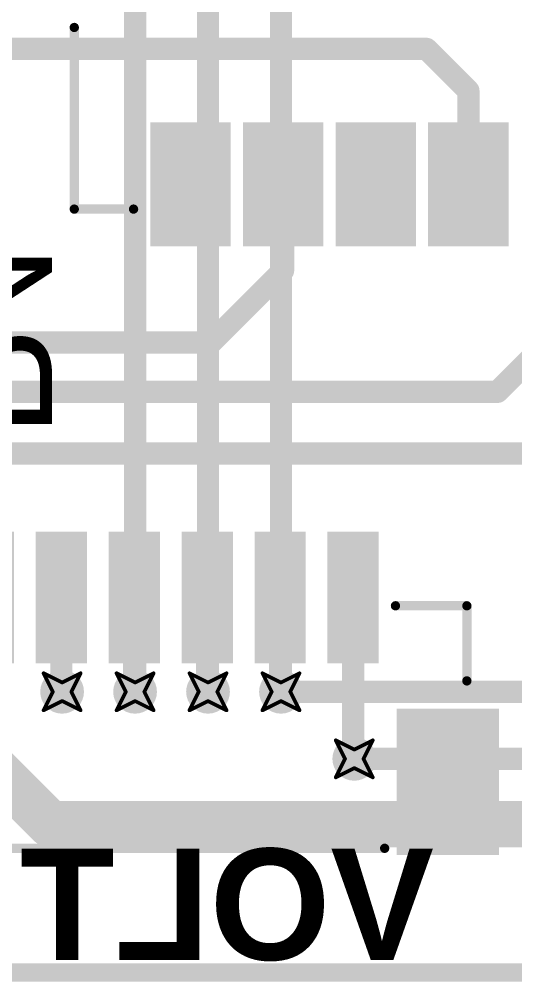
# Model space of a CAD drawing. Header units: inches. Extents: x -11 to 1110, y -7 to 455.
# Drawn here: x 677.48 to 684.27, y -0.13 to 13.06 of the extents above; entities that cross this region are included whole.
import ezdxf

# ---------------------------------------------------------------- set-up
doc = ezdxf.new("R2010")
doc.units = ezdxf.units.IN
for name, color, linetype in [('Board_outline', 216, 'Continuous'), ('Bottom Layer', 5, 'Continuous'), ('Bottom Overlay', 54, 'Continuous'), ('Bottom Paste', 16, 'Continuous'), ('Bottom Solder', 6, 'Continuous'), ('Drill Drawing', 1, 'Continuous'), ('Top Layer', 1, 'Continuous'), ('Via Holes', 16, 'Continuous')]:
    doc.layers.add(name, color=color, linetype=linetype)
doc.styles.add('Arial', font='', dxfattribs={"height": 0.2})
doc.styles.add('Arial_Bold', font='', dxfattribs={"height": 0.2})
doc.styles.get('Arial').set_extended_font_data('Arial')
doc.styles.get('Arial_Bold').set_extended_font_data('Arial', bold=True)

# ---------------------------------------------------------------- blocks, each defined once
blk = doc.blocks.new('38_SMD_M______B_27')
at = {"layer": 'Bottom Layer'}
for points in [[(-9.500000049999999, 8.080000349999999), (-8.00000051, 8.080000349999999), (-8.00000051, 7.179999609999999), (-9.500000049999999, 7.179999609999999)], [(-9.500000049999999, 6.810000349999999), (-8.00000051, 6.810000349999999), (-8.00000051, 5.90999961), (-9.500000049999999, 5.90999961)], [(-9.500000049999999, 5.54000035), (-8.00000051, 5.54000035), (-8.00000051, 4.63999961), (-9.500000049999999, 4.63999961)], [(-9.500000049999999, 4.270000349999999), (-8.00000051, 4.270000349999999), (-8.00000051, 3.36999961), (-9.500000049999999, 3.36999961)]]:
    blk.add_hatch(color=5, dxfattribs=at).paths.add_polyline_path(points)
at = {"layer": 'Bottom Paste'}
for points in [[(-9.500000049999999, 8.080000349999999), (-8.00000051, 8.080000349999999), (-8.00000051, 7.179999609999999), (-9.500000049999999, 7.179999609999999)], [(-9.500000049999999, 6.810000349999999), (-8.00000051, 6.810000349999999), (-8.00000051, 5.90999961), (-9.500000049999999, 5.90999961)], [(-9.500000049999999, 5.54000035), (-8.00000051, 5.54000035), (-8.00000051, 4.63999961), (-9.500000049999999, 4.63999961)], [(-9.500000049999999, 4.270000349999999), (-8.00000051, 4.270000349999999), (-8.00000051, 3.36999961), (-9.500000049999999, 3.36999961)]]:
    blk.add_hatch(color=16, dxfattribs=at).paths.add_polyline_path(points)
at = {"layer": 'Bottom Solder'}
for points in [[(-9.601600049999998, 8.18160035), (-7.89840051, 8.18160035), (-7.89840051, 7.078399609999999), (-9.601600049999998, 7.078399609999999)], [(-9.601600049999998, 6.91160035), (-7.89840051, 6.91160035), (-7.89840051, 5.808399609999999), (-9.601600049999998, 5.808399609999999)], [(-9.601600049999998, 5.64160035), (-7.89840051, 5.64160035), (-7.89840051, 4.53839961), (-9.601600049999998, 4.53839961)], [(-9.601600049999998, 4.37160035), (-7.89840051, 4.37160035), (-7.89840051, 3.268399609999999), (-9.601600049999998, 3.268399609999999)]]:
    blk.add_hatch(color=6, dxfattribs=at).paths.add_polyline_path(points)
at = {"layer": 'Bottom Overlay'}
for points in [[(-9.0891995, 9.222201519999999, 0.127, 0.127, 0), (-6.599999499999999, 9.222201519999999, 0.127, 0.127, 0)], [(-9.0891995, 9.222201519999999, 0.127, 0.127, 0), (-9.0891995, 8.40940152, 0.127, 0.127, 0)]]:
    blk.add_lwpolyline(points, format="xyseb", dxfattribs=at)
for points in [[(-9.120949499999998, 9.222201519999999, 0.0635, 0.0635, 1), (-9.057449499999999, 9.222201519999999, 0.0635, 0.0635, 1)], [(-9.120949499999998, 9.222201519999999, 0.0635, 0.0635, 1), (-9.057449499999999, 9.222201519999999, 0.0635, 0.0635, 1)], [(-6.6317495, 9.222201519999999, 0.0635, 0.0635, 1), (-6.568249499999999, 9.222201519999999, 0.0635, 0.0635, 1)], [(-9.120949499999998, 8.40940152, 0.0635, 0.0635, 1), (-9.057449499999999, 8.40940152, 0.0635, 0.0635, 1)]]:
    blk.add_lwpolyline(points, format="xyseb", close=True, dxfattribs=at)
blk = doc.blocks.new('V________T______B_236')
at = {"layer": 'Bottom Layer'}
for points in [[(-2.74999704, 2.06249905), (-2.24999804, 2.06249905), (-2.24999804, 0.46249971), (-2.74999704, 0.46249971)], [(-1.7499965, 2.06249905), (-1.2499975, 2.06249905), (-1.2499975, 0.46249971), (-1.7499965, 0.46249971)], [(-0.7499959599999999, 2.06249905), (-0.24999696, 2.06249905), (-0.24999696, 0.46249971), (-0.7499959599999999, 0.46249971)], [(0.25000204, 2.06249905), (0.75000104, 2.06249905), (0.75000104, 0.46249971), (0.25000204, 0.46249971)], [(1.25000258, 2.06249905), (1.75000158, 2.06249905), (1.75000158, 0.46249971), (1.25000258, 0.46249971)], [(2.25000312, 2.06249905), (2.75000212, 2.06249905), (2.75000212, 0.46249971), (2.25000312, 0.46249971)], [(-4.39999755, -0.36249991), (-3.199997409999999, -0.36249991), (-3.199997409999999, -2.16249885), (-4.39999755, -2.16249885)], [(3.20000249, -0.36249991), (4.400002629999999, -0.36249991), (4.400002629999999, -2.16249885), (3.20000249, -2.16249885)]]:
    blk.add_hatch(color=5, dxfattribs=at).paths.add_polyline_path(points)
at = {"layer": 'Bottom Paste'}
for points in [[(-2.74999704, 2.06249905), (-2.24999804, 2.06249905), (-2.24999804, 0.46249971), (-2.74999704, 0.46249971)], [(-1.7499965, 2.06249905), (-1.2499975, 2.06249905), (-1.2499975, 0.46249971), (-1.7499965, 0.46249971)], [(-0.7499959599999999, 2.06249905), (-0.24999696, 2.06249905), (-0.24999696, 0.46249971), (-0.7499959599999999, 0.46249971)], [(0.25000204, 2.06249905), (0.75000104, 2.06249905), (0.75000104, 0.46249971), (0.25000204, 0.46249971)], [(1.25000258, 2.06249905), (1.75000158, 2.06249905), (1.75000158, 0.46249971), (1.25000258, 0.46249971)], [(2.25000312, 2.06249905), (2.75000212, 2.06249905), (2.75000212, 0.46249971), (2.25000312, 0.46249971)], [(-4.39999755, -0.36249991), (-3.199997409999999, -0.36249991), (-3.199997409999999, -2.16249885), (-4.39999755, -2.16249885)], [(3.20000249, -0.36249991), (4.400002629999999, -0.36249991), (4.400002629999999, -2.16249885), (3.20000249, -2.16249885)]]:
    blk.add_hatch(color=16, dxfattribs=at).paths.add_polyline_path(points)
at = {"layer": 'Bottom Solder'}
for points in [[(-2.85159704, 2.16409905), (-2.14839804, 2.16409905), (-2.14839804, 0.36089971), (-2.85159704, 0.36089971)], [(-1.8515965, 2.16409905), (-1.1483975, 2.16409905), (-1.1483975, 0.36089971), (-1.8515965, 0.36089971)], [(-0.8515959599999999, 2.16409905), (-0.14839696, 2.16409905), (-0.14839696, 0.36089971), (-0.8515959599999999, 0.36089971)], [(0.14840204, 2.16409905), (0.8516010399999999, 2.16409905), (0.8516010399999999, 0.36089971), (0.14840204, 0.36089971)], [(1.14840258, 2.16409905), (1.85160158, 2.16409905), (1.85160158, 0.36089971), (1.14840258, 0.36089971)], [(2.14840312, 2.16409905), (2.85160212, 2.16409905), (2.85160212, 0.36089971), (2.14840312, 0.36089971)], [(-4.50159755, -0.26089991), (-3.09839741, -0.26089991), (-3.09839741, -2.26409885), (-4.50159755, -2.26409885)], [(3.09840249, -0.26089991), (4.50160263, -0.26089991), (4.50160263, -2.26409885), (3.09840249, -2.26409885)]]:
    blk.add_hatch(color=6, dxfattribs=at).paths.add_polyline_path(points)
at = {"layer": 'Bottom Overlay'}
for points in [[(-3.1496, 1.6764, 0.127, 0.127, 0), (-3.0226, 1.5494, 0.127, 0.127, 0)], [(-3.1496, 1.4224, 0.127, 0.127, 0), (-3.1496, 1.6764, 0.127, 0.127, 0)], [(-3.1496, 1.4224, 0.127, 0.127, 0), (-3.0226, 1.5494, 0.127, 0.127, 0)], [(-4.0591994, 0.12040108, 0.127, 0.127, 0), (-4.0591994, 1.15000024, 0.127, 0.127, 0)], [(-4.0591994, 1.15000024, 0.127, 0.127, 0), (-3.08040024, 1.15000024, 0.127, 0.127, 0)], [(3.08040532, 1.15000024, 0.127, 0.127, 0), (4.059204479999999, 1.15000024, 0.127, 0.127, 0)], [(4.059204479999999, 0.12040108, 0.127, 0.127, 0), (4.059204479999999, 1.15000024, 0.127, 0.127, 0)], [(-2.884398599999999, -2.1731986, 0.127, 0.127, 0), (2.9322014, -2.1731986, 0.127, 0.127, 0)]]:
    blk.add_lwpolyline(points, format="xyseb", dxfattribs=at)
for points in [[(-3.18135, 1.6764, 0.0635, 0.0635, 1), (-3.11785, 1.6764, 0.0635, 0.0635, 1)], [(-3.18135, 1.6764, 0.0635, 0.0635, 1), (-3.11785, 1.6764, 0.0635, 0.0635, 1)], [(-3.05435, 1.5494, 0.0635, 0.0635, 1), (-2.99085, 1.5494, 0.0635, 0.0635, 1)], [(-3.05435, 1.5494, 0.0635, 0.0635, 1), (-2.99085, 1.5494, 0.0635, 0.0635, 1)], [(-3.18135, 1.4224, 0.0635, 0.0635, 1), (-3.11785, 1.4224, 0.0635, 0.0635, 1)], [(-3.18135, 1.4224, 0.0635, 0.0635, 1), (-3.11785, 1.4224, 0.0635, 0.0635, 1)], [(-4.0909494, 1.15000024, 0.0635, 0.0635, 1), (-4.0274494, 1.15000024, 0.0635, 0.0635, 1)], [(-4.0909494, 1.15000024, 0.0635, 0.0635, 1), (-4.0274494, 1.15000024, 0.0635, 0.0635, 1)], [(-3.11215024, 1.15000024, 0.0635, 0.0635, 1), (-3.04865024, 1.15000024, 0.0635, 0.0635, 1)], [(3.04865532, 1.15000024, 0.0635, 0.0635, 1), (3.11215532, 1.15000024, 0.0635, 0.0635, 1)], [(4.02745448, 1.15000024, 0.0635, 0.0635, 1), (4.09095448, 1.15000024, 0.0635, 0.0635, 1)], [(4.02745448, 1.15000024, 0.0635, 0.0635, 1), (4.09095448, 1.15000024, 0.0635, 0.0635, 1)], [(-4.0909494, 0.12040108, 0.0635, 0.0635, 1), (-4.0274494, 0.12040108, 0.0635, 0.0635, 1)], [(4.02745448, 0.12040108, 0.0635, 0.0635, 1), (4.09095448, 0.12040108, 0.0635, 0.0635, 1)], [(-2.9161486, -2.1731986, 0.0635, 0.0635, 1), (-2.8526486, -2.1731986, 0.0635, 0.0635, 1)], [(2.9004514, -2.1731986, 0.0635, 0.0635, 1), (2.9639514, -2.1731986, 0.0635, 0.0635, 1)]]:
    blk.add_lwpolyline(points, format="xyseb", close=True, dxfattribs=at)

msp = doc.modelspace()

# ---------------------------------------------------------------- hatches: boundary and pattern name
at = {"layer": 'Bottom Layer'}
h = msp.add_hatch(color=5, dxfattribs=at)
edge = h.paths.add_edge_path()
edge.add_arc((678.0644020599999, 3.8466014), 0.2999994, 0, 360)
h = msp.add_hatch(color=5, dxfattribs=at)
edge = h.paths.add_edge_path()
edge.add_arc((679.0644026, 3.8466014), 0.2999994, 0, 360)
h = msp.add_hatch(color=5, dxfattribs=at)
edge = h.paths.add_edge_path()
edge.add_arc((680.0644006, 3.8466014), 0.2999994, 0, 360)
h = msp.add_hatch(color=5, dxfattribs=at)
edge = h.paths.add_edge_path()
edge.add_arc((681.06440114, 3.8466014), 0.2999994, 0, 360)
h = msp.add_hatch(color=5, dxfattribs=at)
edge = h.paths.add_edge_path()
edge.add_arc((682.0691997399999, 2.92759892), 0.2999994, 0, 360)
at = {"layer": 'Top Layer'}
h = msp.add_hatch(color=1, dxfattribs=at)
edge = h.paths.add_edge_path()
edge.add_arc((678.0644020599999, 3.8466014), 0.2999994, 0, 360)
h = msp.add_hatch(color=1, dxfattribs=at)
edge = h.paths.add_edge_path()
edge.add_arc((679.0644026, 3.8466014), 0.2999994, 0, 360)
h = msp.add_hatch(color=1, dxfattribs=at)
edge = h.paths.add_edge_path()
edge.add_arc((680.0644006, 3.8466014), 0.2999994, 0, 360)
h = msp.add_hatch(color=1, dxfattribs=at)
edge = h.paths.add_edge_path()
edge.add_arc((681.06440114, 3.8466014), 0.2999994, 0, 360)
h = msp.add_hatch(color=1, dxfattribs=at)
edge = h.paths.add_edge_path()
edge.add_arc((682.0691997399999, 2.92759892), 0.2999994, 0, 360)
at = {"layer": 'Via Holes'}
h = msp.add_hatch(color=7, dxfattribs=at)
edge = h.paths.add_edge_path()
edge.add_arc((678.0644020599999, 3.8466014), 0.1499997, 0, 360)
h = msp.add_hatch(color=7, dxfattribs=at)
edge = h.paths.add_edge_path()
edge.add_arc((679.0644026, 3.8466014), 0.1499997, 0, 360)
h = msp.add_hatch(color=7, dxfattribs=at)
edge = h.paths.add_edge_path()
edge.add_arc((680.0644006, 3.8466014), 0.1499997, 0, 360)
h = msp.add_hatch(color=7, dxfattribs=at)
edge = h.paths.add_edge_path()
edge.add_arc((681.06440114, 3.8466014), 0.1499997, 0, 360)
h = msp.add_hatch(color=7, dxfattribs=at)
edge = h.paths.add_edge_path()
edge.add_arc((682.0691997399999, 2.92759892), 0.1499997, 0, 360)

# ---------------------------------------------------------------- linework, layer by layer
at = {"layer": 'Board_outline'}
msp.add_lwpolyline([(0, 0, 0.254, 0.254, 0), (703.99999916, 0, 0.254, 0.254, 0)], format="xyseb", dxfattribs=at)
at = {"layer": 'Bottom Layer'}
for points in [[(676.6589997399999, 12.65579892, 0.3048, 0.3048, 0), (683.05979974, 12.65579892, 0.3048, 0.3048, 0)], [(683.05979974, 12.65579892, 0.3048, 0.3048, 0), (683.63340032, 12.08219834, 0.3048, 0.3048, 0)], [(683.63340032, 10.79979806, 0.3048, 0.3048, 0), (683.63340032, 12.08219834, 0.3048, 0.3048, 0)], [(681.09340032, 9.6190435, 0.3048, 0.3048, 0), (681.09340032, 10.79979806, 0.3048, 0.3048, 0)], [(680.1054546199999, 8.631097800000001, 0.3048, 0.3048, 0), (681.09340032, 9.6190435, 0.3048, 0.3048, 0)], [(684.0332496599999, 7.95712404, 0.3048, 0.3048, 0), (684.90340032, 8.8272747, 0.3048, 0.3048, 0)], [(671.85066036, 8.631097800000001, 0.3048, 0.3048, 0), (680.1054546199999, 8.631097800000001, 0.3048, 0.3048, 0)], [(664.38087596, 7.95712404, 0.3048, 0.3048, 0), (684.0332496599999, 7.95712404, 0.3048, 0.3048, 0)], [(672.7443999999999, 7.112, 0.3048, 0.3048, 0), (686.562, 7.112, 0.3048, 0.3048, 0)], [(678.05320066, 3.857800259999999, 0.3048, 0.3048, 0), (678.05320066, 5.13739892, 0.3048, 0.3048, 0)], [(679.0532012, 3.857800259999999, 0.3048, 0.3048, 0), (679.0532012, 5.13739892, 0.3048, 0.3048, 0)], [(680.0531992, 3.857800259999999, 0.3048, 0.3048, 0), (680.0531992, 5.13739892, 0.3048, 0.3048, 0)], [(681.05319974, 3.857800259999999, 0.3048, 0.3048, 0), (681.05319974, 5.13739892, 0.3048, 0.3048, 0)], [(682.0532002799999, 2.92759892, 0.3048, 0.3048, 0), (682.0532002799999, 5.13739892, 0.3048, 0.3048, 0)], [(678.05320066, 3.857800259999999, 0.3048, 0.3048, 0), (678.0643995199999, 3.8466014, 0.3048, 0.3048, 0)], [(678.0643995199999, 3.8466014, 0.3048, 0.3048, 0), (678.0644020599999, 3.8466014, 0.3048, 0.3048, 0)], [(679.0532012, 3.857800259999999, 0.3048, 0.3048, 0), (679.06440006, 3.8466014, 0.3048, 0.3048, 0)], [(679.06440006, 3.8466014, 0.3048, 0.3048, 0), (679.0644026, 3.8466014, 0.3048, 0.3048, 0)], [(680.0531992, 3.857800259999999, 0.3048, 0.3048, 0), (680.0643980599999, 3.8466014, 0.3048, 0.3048, 0)], [(680.0643980599999, 3.8466014, 0.3048, 0.3048, 0), (680.0644006, 3.8466014, 0.3048, 0.3048, 0)], [(681.05319974, 3.857800259999999, 0.3048, 0.3048, 0), (681.0643986, 3.8466014, 0.3048, 0.3048, 0)], [(681.0643986, 3.8466014, 0.3048, 0.3048, 0), (681.06440114, 3.8466014, 0.3048, 0.3048, 0)]]:
    msp.add_lwpolyline(points, format="xyseb", dxfattribs=at)
for points in [[(682.9835997399999, 12.65579892, 0.1524, 0.1524, 1), (683.13599974, 12.65579892, 0.1524, 0.1524, 1)], [(682.9835997399999, 12.65579892, 0.1524, 0.1524, 1), (683.13599974, 12.65579892, 0.1524, 0.1524, 1)], [(683.5572003199999, 12.08219834, 0.1524, 0.1524, 1), (683.7096003199999, 12.08219834, 0.1524, 0.1524, 1)], [(683.5572003199999, 12.08219834, 0.1524, 0.1524, 1), (683.7096003199999, 12.08219834, 0.1524, 0.1524, 1)], [(681.01720032, 10.79979806, 0.1524, 0.1524, 1), (681.16960032, 10.79979806, 0.1524, 0.1524, 1)], [(683.5572003199999, 10.79979806, 0.1524, 0.1524, 1), (683.7096003199999, 10.79979806, 0.1524, 0.1524, 1)], [(681.01720032, 9.6190435, 0.1524, 0.1524, 1), (681.16960032, 9.6190435, 0.1524, 0.1524, 1)], [(681.01720032, 9.6190435, 0.1524, 0.1524, 1), (681.16960032, 9.6190435, 0.1524, 0.1524, 1)], [(680.02925462, 8.631097800000001, 0.1524, 0.1524, 1), (680.1816546199999, 8.631097800000001, 0.1524, 0.1524, 1)], [(680.02925462, 8.631097800000001, 0.1524, 0.1524, 1), (680.1816546199999, 8.631097800000001, 0.1524, 0.1524, 1)], [(683.9570496599999, 7.95712404, 0.1524, 0.1524, 1), (684.10944966, 7.95712404, 0.1524, 0.1524, 1)], [(683.9570496599999, 7.95712404, 0.1524, 0.1524, 1), (684.10944966, 7.95712404, 0.1524, 0.1524, 1)], [(677.9770006599999, 5.13739892, 0.1524, 0.1524, 1), (678.12940066, 5.13739892, 0.1524, 0.1524, 1)], [(678.9770011999999, 5.13739892, 0.1524, 0.1524, 1), (679.1294012, 5.13739892, 0.1524, 0.1524, 1)], [(679.9769992, 5.13739892, 0.1524, 0.1524, 1), (680.1293992, 5.13739892, 0.1524, 0.1524, 1)], [(680.97699974, 5.13739892, 0.1524, 0.1524, 1), (681.1293997399999, 5.13739892, 0.1524, 0.1524, 1)], [(681.97700028, 5.13739892, 0.1524, 0.1524, 1), (682.1294002799999, 5.13739892, 0.1524, 0.1524, 1)], [(677.9770006599999, 3.857800259999999, 0.1524, 0.1524, 1), (678.12940066, 3.857800259999999, 0.1524, 0.1524, 1)], [(677.9770006599999, 3.857800259999999, 0.1524, 0.1524, 1), (678.12940066, 3.857800259999999, 0.1524, 0.1524, 1)], [(677.98819952, 3.8466014, 0.1524, 0.1524, 1), (678.14059952, 3.8466014, 0.1524, 0.1524, 1)], [(677.98819952, 3.8466014, 0.1524, 0.1524, 1), (678.14059952, 3.8466014, 0.1524, 0.1524, 1)], [(677.9882020599999, 3.8466014, 0.1524, 0.1524, 1), (678.1406020599999, 3.8466014, 0.1524, 0.1524, 1)], [(678.9770011999999, 3.857800259999999, 0.1524, 0.1524, 1), (679.1294012, 3.857800259999999, 0.1524, 0.1524, 1)], [(678.9770011999999, 3.857800259999999, 0.1524, 0.1524, 1), (679.1294012, 3.857800259999999, 0.1524, 0.1524, 1)], [(678.9882000599999, 3.8466014, 0.1524, 0.1524, 1), (679.14060006, 3.8466014, 0.1524, 0.1524, 1)], [(678.9882000599999, 3.8466014, 0.1524, 0.1524, 1), (679.14060006, 3.8466014, 0.1524, 0.1524, 1)], [(678.9882026, 3.8466014, 0.1524, 0.1524, 1), (679.1406026, 3.8466014, 0.1524, 0.1524, 1)], [(679.9769992, 3.857800259999999, 0.1524, 0.1524, 1), (680.1293992, 3.857800259999999, 0.1524, 0.1524, 1)], [(679.9769992, 3.857800259999999, 0.1524, 0.1524, 1), (680.1293992, 3.857800259999999, 0.1524, 0.1524, 1)], [(679.98819806, 3.8466014, 0.1524, 0.1524, 1), (680.1405980599999, 3.8466014, 0.1524, 0.1524, 1)], [(679.98819806, 3.8466014, 0.1524, 0.1524, 1), (680.1405980599999, 3.8466014, 0.1524, 0.1524, 1)], [(679.9882005999999, 3.8466014, 0.1524, 0.1524, 1), (680.1406006, 3.8466014, 0.1524, 0.1524, 1)], [(680.97699974, 3.857800259999999, 0.1524, 0.1524, 1), (681.1293997399999, 3.857800259999999, 0.1524, 0.1524, 1)], [(680.97699974, 3.857800259999999, 0.1524, 0.1524, 1), (681.1293997399999, 3.857800259999999, 0.1524, 0.1524, 1)], [(680.9881986, 3.8466014, 0.1524, 0.1524, 1), (681.1405986, 3.8466014, 0.1524, 0.1524, 1)], [(680.9881986, 3.8466014, 0.1524, 0.1524, 1), (681.1405986, 3.8466014, 0.1524, 0.1524, 1)], [(680.9882011399999, 3.8466014, 0.1524, 0.1524, 1), (681.14060114, 3.8466014, 0.1524, 0.1524, 1)], [(681.97700028, 2.92759892, 0.1524, 0.1524, 1), (682.1294002799999, 2.92759892, 0.1524, 0.1524, 1)]]:
    msp.add_lwpolyline(points, format="xyseb", close=True, dxfattribs=at)
at = {"layer": 'Drill Drawing'}
for points in [[(677.81040206, 4.1006014, 0.0508, 0.0508, 0), (678.0644020599999, 3.9736014, 0.0508, 0.0508, 0)], [(677.81040206, 4.1006014, 0.0508, 0.0508, 0), (677.93740206, 3.8466014, 0.0508, 0.0508, 0)], [(678.0644020599999, 3.9736014, 0.0508, 0.0508, 0), (678.3184020599999, 4.1006014, 0.0508, 0.0508, 0)], [(678.19140206, 3.8466014, 0.0508, 0.0508, 0), (678.3184020599999, 4.1006014, 0.0508, 0.0508, 0)], [(678.8104026, 4.1006014, 0.0508, 0.0508, 0), (679.0644026, 3.9736014, 0.0508, 0.0508, 0)], [(678.8104026, 4.1006014, 0.0508, 0.0508, 0), (678.9374025999999, 3.8466014, 0.0508, 0.0508, 0)], [(679.0644026, 3.9736014, 0.0508, 0.0508, 0), (679.3184025999999, 4.1006014, 0.0508, 0.0508, 0)], [(679.1914026, 3.8466014, 0.0508, 0.0508, 0), (679.3184025999999, 4.1006014, 0.0508, 0.0508, 0)], [(679.8104005999999, 4.1006014, 0.0508, 0.0508, 0), (680.0644006, 3.9736014, 0.0508, 0.0508, 0)], [(679.8104005999999, 4.1006014, 0.0508, 0.0508, 0), (679.9374005999999, 3.8466014, 0.0508, 0.0508, 0)], [(680.0644006, 3.9736014, 0.0508, 0.0508, 0), (680.3184006, 4.1006014, 0.0508, 0.0508, 0)], [(680.1914006, 3.8466014, 0.0508, 0.0508, 0), (680.3184006, 4.1006014, 0.0508, 0.0508, 0)], [(680.81040114, 4.1006014, 0.0508, 0.0508, 0), (681.06440114, 3.9736014, 0.0508, 0.0508, 0)], [(680.81040114, 4.1006014, 0.0508, 0.0508, 0), (680.93740114, 3.8466014, 0.0508, 0.0508, 0)], [(681.06440114, 3.9736014, 0.0508, 0.0508, 0), (681.31840114, 4.1006014, 0.0508, 0.0508, 0)], [(681.19140114, 3.8466014, 0.0508, 0.0508, 0), (681.31840114, 4.1006014, 0.0508, 0.0508, 0)], [(677.81040206, 3.5926014, 0.0508, 0.0508, 0), (677.93740206, 3.8466014, 0.0508, 0.0508, 0)], [(678.19140206, 3.8466014, 0.0508, 0.0508, 0), (678.3184020599999, 3.5926014, 0.0508, 0.0508, 0)], [(678.8104026, 3.5926014, 0.0508, 0.0508, 0), (678.9374025999999, 3.8466014, 0.0508, 0.0508, 0)], [(679.1914026, 3.8466014, 0.0508, 0.0508, 0), (679.3184025999999, 3.5926014, 0.0508, 0.0508, 0)], [(679.8104005999999, 3.5926014, 0.0508, 0.0508, 0), (679.9374005999999, 3.8466014, 0.0508, 0.0508, 0)], [(680.1914006, 3.8466014, 0.0508, 0.0508, 0), (680.3184006, 3.5926014, 0.0508, 0.0508, 0)], [(680.81040114, 3.5926014, 0.0508, 0.0508, 0), (680.93740114, 3.8466014, 0.0508, 0.0508, 0)], [(681.19140114, 3.8466014, 0.0508, 0.0508, 0), (681.31840114, 3.5926014, 0.0508, 0.0508, 0)], [(677.81040206, 3.5926014, 0.0508, 0.0508, 0), (678.0644020599999, 3.719601399999999, 0.0508, 0.0508, 0)], [(678.0644020599999, 3.719601399999999, 0.0508, 0.0508, 0), (678.3184020599999, 3.5926014, 0.0508, 0.0508, 0)], [(678.8104026, 3.5926014, 0.0508, 0.0508, 0), (679.0644026, 3.719601399999999, 0.0508, 0.0508, 0)], [(679.0644026, 3.719601399999999, 0.0508, 0.0508, 0), (679.3184025999999, 3.5926014, 0.0508, 0.0508, 0)], [(679.8104005999999, 3.5926014, 0.0508, 0.0508, 0), (680.0644006, 3.719601399999999, 0.0508, 0.0508, 0)], [(680.0644006, 3.719601399999999, 0.0508, 0.0508, 0), (680.3184006, 3.5926014, 0.0508, 0.0508, 0)], [(680.81040114, 3.5926014, 0.0508, 0.0508, 0), (681.06440114, 3.719601399999999, 0.0508, 0.0508, 0)], [(681.06440114, 3.719601399999999, 0.0508, 0.0508, 0), (681.31840114, 3.5926014, 0.0508, 0.0508, 0)], [(681.81519974, 3.18159892, 0.0508, 0.0508, 0), (682.0691997399999, 3.05459892, 0.0508, 0.0508, 0)], [(681.81519974, 3.18159892, 0.0508, 0.0508, 0), (681.94219974, 2.92759892, 0.0508, 0.0508, 0)], [(682.0691997399999, 3.05459892, 0.0508, 0.0508, 0), (682.32319974, 3.18159892, 0.0508, 0.0508, 0)], [(682.1961997399999, 2.92759892, 0.0508, 0.0508, 0), (682.32319974, 3.18159892, 0.0508, 0.0508, 0)], [(681.81519974, 2.67359892, 0.0508, 0.0508, 0), (681.94219974, 2.92759892, 0.0508, 0.0508, 0)], [(682.1961997399999, 2.92759892, 0.0508, 0.0508, 0), (682.32319974, 2.67359892, 0.0508, 0.0508, 0)], [(681.81519974, 2.67359892, 0.0508, 0.0508, 0), (682.0691997399999, 2.80059892, 0.0508, 0.0508, 0)], [(682.0691997399999, 2.80059892, 0.0508, 0.0508, 0), (682.32319974, 2.67359892, 0.0508, 0.0508, 0)]]:
    msp.add_lwpolyline(points, format="xyseb", dxfattribs=at)
for points in [[(677.7977020599999, 4.1006014, 0.0254, 0.0254, 1), (677.82310206, 4.1006014, 0.0254, 0.0254, 1)], [(677.7977020599999, 4.1006014, 0.0254, 0.0254, 1), (677.82310206, 4.1006014, 0.0254, 0.0254, 1)], [(678.30570206, 4.1006014, 0.0254, 0.0254, 1), (678.3311020599999, 4.1006014, 0.0254, 0.0254, 1)], [(678.30570206, 4.1006014, 0.0254, 0.0254, 1), (678.3311020599999, 4.1006014, 0.0254, 0.0254, 1)], [(678.7977026, 4.1006014, 0.0254, 0.0254, 1), (678.8231026, 4.1006014, 0.0254, 0.0254, 1)], [(678.7977026, 4.1006014, 0.0254, 0.0254, 1), (678.8231026, 4.1006014, 0.0254, 0.0254, 1)], [(679.3057026, 4.1006014, 0.0254, 0.0254, 1), (679.3311025999999, 4.1006014, 0.0254, 0.0254, 1)], [(679.3057026, 4.1006014, 0.0254, 0.0254, 1), (679.3311025999999, 4.1006014, 0.0254, 0.0254, 1)], [(679.7977006, 4.1006014, 0.0254, 0.0254, 1), (679.8231006, 4.1006014, 0.0254, 0.0254, 1)], [(679.7977006, 4.1006014, 0.0254, 0.0254, 1), (679.8231006, 4.1006014, 0.0254, 0.0254, 1)], [(680.3057005999999, 4.1006014, 0.0254, 0.0254, 1), (680.3311006, 4.1006014, 0.0254, 0.0254, 1)], [(680.3057005999999, 4.1006014, 0.0254, 0.0254, 1), (680.3311006, 4.1006014, 0.0254, 0.0254, 1)], [(680.79770114, 4.1006014, 0.0254, 0.0254, 1), (680.82310114, 4.1006014, 0.0254, 0.0254, 1)], [(680.79770114, 4.1006014, 0.0254, 0.0254, 1), (680.82310114, 4.1006014, 0.0254, 0.0254, 1)], [(681.3057011399999, 4.1006014, 0.0254, 0.0254, 1), (681.33110114, 4.1006014, 0.0254, 0.0254, 1)], [(681.3057011399999, 4.1006014, 0.0254, 0.0254, 1), (681.33110114, 4.1006014, 0.0254, 0.0254, 1)], [(678.0517020599999, 3.9736014, 0.0254, 0.0254, 1), (678.07710206, 3.9736014, 0.0254, 0.0254, 1)], [(678.0517020599999, 3.9736014, 0.0254, 0.0254, 1), (678.07710206, 3.9736014, 0.0254, 0.0254, 1)], [(679.0517026, 3.9736014, 0.0254, 0.0254, 1), (679.0771026, 3.9736014, 0.0254, 0.0254, 1)], [(679.0517026, 3.9736014, 0.0254, 0.0254, 1), (679.0771026, 3.9736014, 0.0254, 0.0254, 1)], [(680.0517006, 3.9736014, 0.0254, 0.0254, 1), (680.0771005999999, 3.9736014, 0.0254, 0.0254, 1)], [(680.0517006, 3.9736014, 0.0254, 0.0254, 1), (680.0771005999999, 3.9736014, 0.0254, 0.0254, 1)], [(681.05170114, 3.9736014, 0.0254, 0.0254, 1), (681.07710114, 3.9736014, 0.0254, 0.0254, 1)], [(681.05170114, 3.9736014, 0.0254, 0.0254, 1), (681.07710114, 3.9736014, 0.0254, 0.0254, 1)], [(677.92470206, 3.8466014, 0.0254, 0.0254, 1), (677.95010206, 3.8466014, 0.0254, 0.0254, 1)], [(677.92470206, 3.8466014, 0.0254, 0.0254, 1), (677.95010206, 3.8466014, 0.0254, 0.0254, 1)], [(678.17870206, 3.8466014, 0.0254, 0.0254, 1), (678.20410206, 3.8466014, 0.0254, 0.0254, 1)], [(678.17870206, 3.8466014, 0.0254, 0.0254, 1), (678.20410206, 3.8466014, 0.0254, 0.0254, 1)], [(678.9247025999999, 3.8466014, 0.0254, 0.0254, 1), (678.9501026, 3.8466014, 0.0254, 0.0254, 1)], [(678.9247025999999, 3.8466014, 0.0254, 0.0254, 1), (678.9501026, 3.8466014, 0.0254, 0.0254, 1)], [(679.1787026, 3.8466014, 0.0254, 0.0254, 1), (679.2041025999999, 3.8466014, 0.0254, 0.0254, 1)], [(679.1787026, 3.8466014, 0.0254, 0.0254, 1), (679.2041025999999, 3.8466014, 0.0254, 0.0254, 1)], [(679.9247005999999, 3.8466014, 0.0254, 0.0254, 1), (679.9501005999999, 3.8466014, 0.0254, 0.0254, 1)], [(679.9247005999999, 3.8466014, 0.0254, 0.0254, 1), (679.9501005999999, 3.8466014, 0.0254, 0.0254, 1)], [(680.1787006, 3.8466014, 0.0254, 0.0254, 1), (680.2041006, 3.8466014, 0.0254, 0.0254, 1)], [(680.1787006, 3.8466014, 0.0254, 0.0254, 1), (680.2041006, 3.8466014, 0.0254, 0.0254, 1)], [(680.92470114, 3.8466014, 0.0254, 0.0254, 1), (680.9501011399999, 3.8466014, 0.0254, 0.0254, 1)], [(680.92470114, 3.8466014, 0.0254, 0.0254, 1), (680.9501011399999, 3.8466014, 0.0254, 0.0254, 1)], [(681.1787011399999, 3.8466014, 0.0254, 0.0254, 1), (681.2041011399999, 3.8466014, 0.0254, 0.0254, 1)], [(681.1787011399999, 3.8466014, 0.0254, 0.0254, 1), (681.2041011399999, 3.8466014, 0.0254, 0.0254, 1)], [(678.0517020599999, 3.719601399999999, 0.0254, 0.0254, 1), (678.07710206, 3.719601399999999, 0.0254, 0.0254, 1)], [(678.0517020599999, 3.719601399999999, 0.0254, 0.0254, 1), (678.07710206, 3.719601399999999, 0.0254, 0.0254, 1)], [(679.0517026, 3.719601399999999, 0.0254, 0.0254, 1), (679.0771026, 3.719601399999999, 0.0254, 0.0254, 1)], [(679.0517026, 3.719601399999999, 0.0254, 0.0254, 1), (679.0771026, 3.719601399999999, 0.0254, 0.0254, 1)], [(680.0517006, 3.719601399999999, 0.0254, 0.0254, 1), (680.0771005999999, 3.719601399999999, 0.0254, 0.0254, 1)], [(680.0517006, 3.719601399999999, 0.0254, 0.0254, 1), (680.0771005999999, 3.719601399999999, 0.0254, 0.0254, 1)], [(681.05170114, 3.719601399999999, 0.0254, 0.0254, 1), (681.07710114, 3.719601399999999, 0.0254, 0.0254, 1)], [(681.05170114, 3.719601399999999, 0.0254, 0.0254, 1), (681.07710114, 3.719601399999999, 0.0254, 0.0254, 1)], [(677.7977020599999, 3.5926014, 0.0254, 0.0254, 1), (677.82310206, 3.5926014, 0.0254, 0.0254, 1)], [(677.7977020599999, 3.5926014, 0.0254, 0.0254, 1), (677.82310206, 3.5926014, 0.0254, 0.0254, 1)], [(678.30570206, 3.5926014, 0.0254, 0.0254, 1), (678.3311020599999, 3.5926014, 0.0254, 0.0254, 1)], [(678.30570206, 3.5926014, 0.0254, 0.0254, 1), (678.3311020599999, 3.5926014, 0.0254, 0.0254, 1)], [(678.7977026, 3.5926014, 0.0254, 0.0254, 1), (678.8231026, 3.5926014, 0.0254, 0.0254, 1)], [(678.7977026, 3.5926014, 0.0254, 0.0254, 1), (678.8231026, 3.5926014, 0.0254, 0.0254, 1)], [(679.3057026, 3.5926014, 0.0254, 0.0254, 1), (679.3311025999999, 3.5926014, 0.0254, 0.0254, 1)], [(679.3057026, 3.5926014, 0.0254, 0.0254, 1), (679.3311025999999, 3.5926014, 0.0254, 0.0254, 1)], [(679.7977006, 3.5926014, 0.0254, 0.0254, 1), (679.8231006, 3.5926014, 0.0254, 0.0254, 1)], [(679.7977006, 3.5926014, 0.0254, 0.0254, 1), (679.8231006, 3.5926014, 0.0254, 0.0254, 1)], [(680.3057005999999, 3.5926014, 0.0254, 0.0254, 1), (680.3311006, 3.5926014, 0.0254, 0.0254, 1)], [(680.3057005999999, 3.5926014, 0.0254, 0.0254, 1), (680.3311006, 3.5926014, 0.0254, 0.0254, 1)], [(680.79770114, 3.5926014, 0.0254, 0.0254, 1), (680.82310114, 3.5926014, 0.0254, 0.0254, 1)], [(680.79770114, 3.5926014, 0.0254, 0.0254, 1), (680.82310114, 3.5926014, 0.0254, 0.0254, 1)], [(681.3057011399999, 3.5926014, 0.0254, 0.0254, 1), (681.33110114, 3.5926014, 0.0254, 0.0254, 1)], [(681.3057011399999, 3.5926014, 0.0254, 0.0254, 1), (681.33110114, 3.5926014, 0.0254, 0.0254, 1)], [(681.8024997399999, 3.18159892, 0.0254, 0.0254, 1), (681.82789974, 3.18159892, 0.0254, 0.0254, 1)], [(681.8024997399999, 3.18159892, 0.0254, 0.0254, 1), (681.82789974, 3.18159892, 0.0254, 0.0254, 1)], [(682.31049974, 3.18159892, 0.0254, 0.0254, 1), (682.33589974, 3.18159892, 0.0254, 0.0254, 1)], [(682.31049974, 3.18159892, 0.0254, 0.0254, 1), (682.33589974, 3.18159892, 0.0254, 0.0254, 1)], [(682.0564997399999, 3.05459892, 0.0254, 0.0254, 1), (682.0818997399999, 3.05459892, 0.0254, 0.0254, 1)], [(682.0564997399999, 3.05459892, 0.0254, 0.0254, 1), (682.0818997399999, 3.05459892, 0.0254, 0.0254, 1)], [(681.9294997399999, 2.92759892, 0.0254, 0.0254, 1), (681.95489974, 2.92759892, 0.0254, 0.0254, 1)], [(681.9294997399999, 2.92759892, 0.0254, 0.0254, 1), (681.95489974, 2.92759892, 0.0254, 0.0254, 1)], [(682.18349974, 2.92759892, 0.0254, 0.0254, 1), (682.20889974, 2.92759892, 0.0254, 0.0254, 1)], [(682.18349974, 2.92759892, 0.0254, 0.0254, 1), (682.20889974, 2.92759892, 0.0254, 0.0254, 1)], [(682.0564997399999, 2.80059892, 0.0254, 0.0254, 1), (682.0818997399999, 2.80059892, 0.0254, 0.0254, 1)], [(682.0564997399999, 2.80059892, 0.0254, 0.0254, 1), (682.0818997399999, 2.80059892, 0.0254, 0.0254, 1)], [(681.8024997399999, 2.67359892, 0.0254, 0.0254, 1), (681.82789974, 2.67359892, 0.0254, 0.0254, 1)], [(681.8024997399999, 2.67359892, 0.0254, 0.0254, 1), (681.82789974, 2.67359892, 0.0254, 0.0254, 1)], [(682.31049974, 2.67359892, 0.0254, 0.0254, 1), (682.33589974, 2.67359892, 0.0254, 0.0254, 1)], [(682.31049974, 2.67359892, 0.0254, 0.0254, 1), (682.33589974, 2.67359892, 0.0254, 0.0254, 1)]]:
    msp.add_lwpolyline(points, format="xyseb", close=True, dxfattribs=at)
at = {"layer": 'Top Layer'}
for points in [[(679.0644026, 3.8466014, 0.3048, 0.3048, 0), (679.0644026, 26.16100178, 0.3048, 0.3048, 0)], [(680.0644006, 3.8466014, 0.3048, 0.3048, 0), (680.0644006, 25.30679978, 0.3048, 0.3048, 0)], [(681.06440114, 3.8466014, 0.3048, 0.3048, 0), (681.06440114, 24.01719606, 0.3048, 0.3048, 0)], [(681.06440114, 3.8466014, 0.3048, 0.3048, 0), (690.3424877399999, 3.8466014, 0.3048, 0.3048, 0)], [(677.05320012, 2.87940242, 0.635, 0.635, 0), (677.90060254, 2.032, 0.635, 0.635, 0)], [(682.0691997399999, 2.92759892, 0.3048, 0.3048, 0), (693.66066754, 2.92759892, 0.3048, 0.3048, 0)], [(677.90060254, 2.032, 0.635, 0.635, 0), (695.0709999999999, 2.032, 0.635, 0.635, 0)]]:
    msp.add_lwpolyline(points, format="xyseb", dxfattribs=at)
for points in [[(678.9882026, 3.8466014, 0.1524, 0.1524, 1), (679.1406026, 3.8466014, 0.1524, 0.1524, 1)], [(679.9882005999999, 3.8466014, 0.1524, 0.1524, 1), (680.1406006, 3.8466014, 0.1524, 0.1524, 1)], [(680.9882011399999, 3.8466014, 0.1524, 0.1524, 1), (681.14060114, 3.8466014, 0.1524, 0.1524, 1)], [(680.9882011399999, 3.8466014, 0.1524, 0.1524, 1), (681.14060114, 3.8466014, 0.1524, 0.1524, 1)], [(681.99299974, 2.92759892, 0.1524, 0.1524, 1), (682.1453997399999, 2.92759892, 0.1524, 0.1524, 1)], [(677.74185254, 2.032, 0.3175, 0.3175, 1), (678.05935254, 2.032, 0.3175, 0.3175, 1)], [(677.74185254, 2.032, 0.3175, 0.3175, 1), (678.05935254, 2.032, 0.3175, 0.3175, 1)]]:
    msp.add_lwpolyline(points, format="xyseb", close=True, dxfattribs=at)

# ---------------------------------------------------------------- block references
at = {"rotation": 90}
msp.add_blockref('38_SMD_M______B_27', (687.4534003, 19.54979834), dxfattribs=at)
msp.add_blockref('V________T______B_236', (679.55319766, 3.87489954))

# ---------------------------------------------------------------- texts
at = {"layer": 'Bottom Overlay', "text_generation_flag": 2}
for s, rotation, style, p in [('R4', 270, 'Arial', (676.4022489199999, 7.340843839999999)), ('VOLTLINK', 360, 'Arial_Bold', (683.1613387799999, 0.1726438))]:
    msp.add_text(s, height=1.524, rotation=rotation, dxfattribs=dict(at, style=style)).set_placement(p)

doc.saveas('drawing.dxf')
